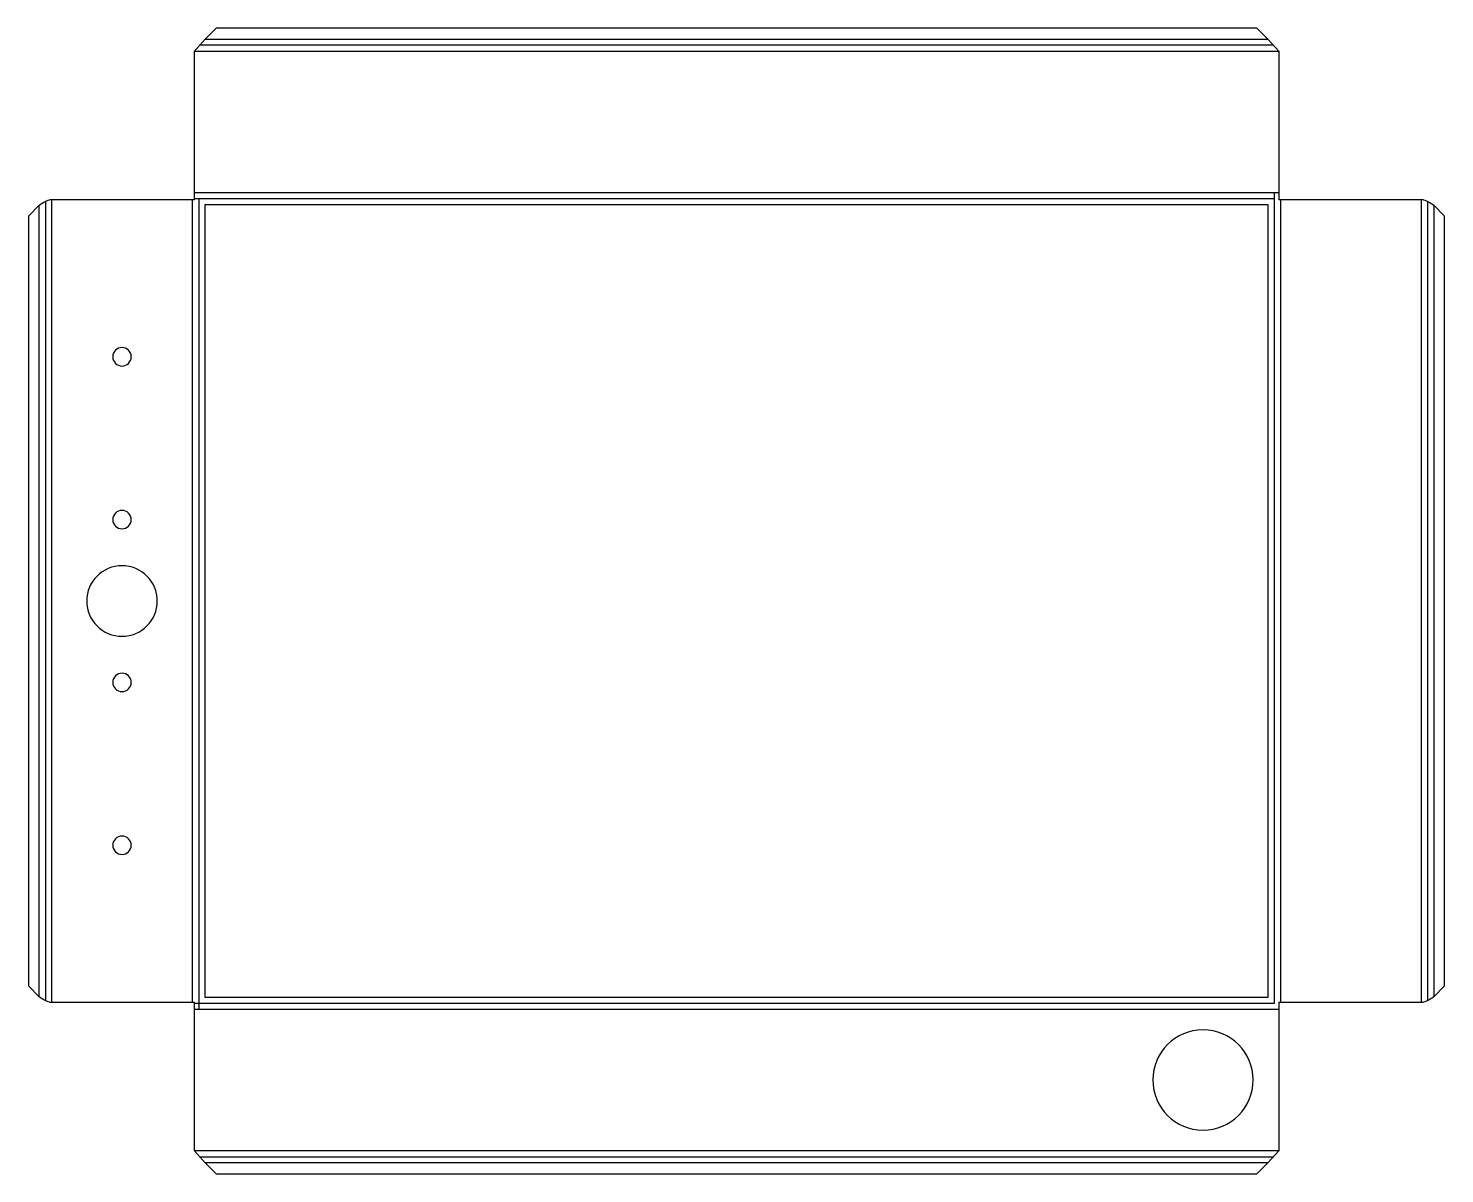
# Model space of a CAD drawing. Header units: millimetres. Extents: x -35 to 226, y 0 to 211.
import ezdxf

# ---------------------------------------------------------------- set-up
doc = ezdxf.new("R2010")
doc.units = ezdxf.units.MM

msp = doc.modelspace()

# ---------------------------------------------------------------- linework, layer by layer
at = {"layer": 'BEND'}
for p, q in [((194.88, 207.92), (-3.03, 207.92)), ((195.05, 31.39), (195.05, 180.79)), ((-31.46, 179.16, 0), (-31.46, 31.89, 0)), ((195.05, 179.65), (-4.06, 179.65)), ((-3.2, 179.65), (-3.2, 30.26)), ((223.31, 31.89, 0), (223.31, 179.16, 0)), ((-4.06, 31.39), (195.05, 31.39)), ((-3.03, 3.13), (194.88, 3.13))]:
    msp.add_line(p, q, dxfattribs=at)
at = {"layer": 'BEND_EXTENT'}
for p, q in [((-2, 209.05), (193.85, 209.05)), ((195.91, 206.79), (-4.06, 206.79)), ((-4.06, 180.79), (195.91, 180.79)), ((-32.59, 32.59), (-32.59, 178.45)), ((-30.33, 179.42), (-30.33, 31.62)), ((-4.33, 31.62), (-4.33, 179.42)), ((196.18, 179.42), (196.18, 31.62)), ((222.18, 31.62), (222.18, 179.42)), ((224.44, 178.45), (224.44, 32.59)), ((195.91, 30.26), (-4.06, 30.26)), ((-4.06, 4.26), (195.91, 4.26)), ((193.85, 2), (-2, 2))]:
    msp.add_line(p, q, dxfattribs=at)
msp.add_lwpolyline([(-2.07, 32.52), (193.92, 32.52), (193.92, 178.52), (-2.07, 178.52)], close=True, dxfattribs=at)
at = {"layer": 'INTERIOR_PROFILES', "extrusion": (0, 0, -1)}
for centre, radius in [((17.33, 150.52), 1.7), ((17.33, 120.52), 1.7), ((17.33, 105.52), 6.5), ((17.33, 90.52), 1.7), ((17.33, 60.52), 1.7), ((-181.91, 17.26), 9.25)]:
    msp.add_circle(centre, radius, dxfattribs=at)
at = {"layer": 'OUTER_PROFILES'}
for p, q in [((-2, 209.05), (-4.06, 206.79)), ((0, 211.05), (-2, 209.05)), ((191.85, 211.05), (0, 211.05)), ((193.85, 209.05), (191.85, 211.05)), ((195.91, 206.79), (193.85, 209.05)), ((-4.06, 206.79), (-4.06, 179.42)), ((195.91, 179.42), (195.91, 206.79)), ((-32.59, 178.45), (-34.59, 176.45)), ((-4.06, 179.42), (-30.68, 179.42)), ((222.53, 179.42), (195.91, 179.42)), ((226.44, 176.45), (224.44, 178.45)), ((-34.59, 176.45), (-34.59, 34.59)), ((226.44, 34.59), (226.44, 176.45)), ((-34.59, 34.59), (-32.59, 32.59)), ((224.44, 32.59), (226.44, 34.59)), ((-30.68, 31.62), (-4.06, 31.62)), ((-4.06, 31.62), (-4.06, 4.26)), ((195.91, 4.26), (195.91, 31.62)), ((195.91, 31.62), (222.53, 31.62)), ((-4.06, 4.26), (-2, 2)), ((193.85, 2), (195.91, 4.26)), ((-2, 2), (0, 0)), ((0, 0), (191.85, 0)), ((191.85, 0), (193.85, 2))]:
    msp.add_line(p, q, dxfattribs=at)
for points in [[(-32.59, 178.45), (-31.96, 178.9), (-31.32, 179.32), (-30.68, 179.42)], [(222.53, 179.42), (223.17, 179.32), (223.81, 178.9), (224.44, 178.45)], [(-30.68, 31.62), (-31.32, 31.73), (-31.96, 32.15), (-32.59, 32.59)], [(224.44, 32.59), (223.81, 32.15), (223.17, 31.73), (222.53, 31.62)]]:
    msp.add_open_spline(points, degree=3, dxfattribs=at)

doc.saveas('drawing.dxf')
